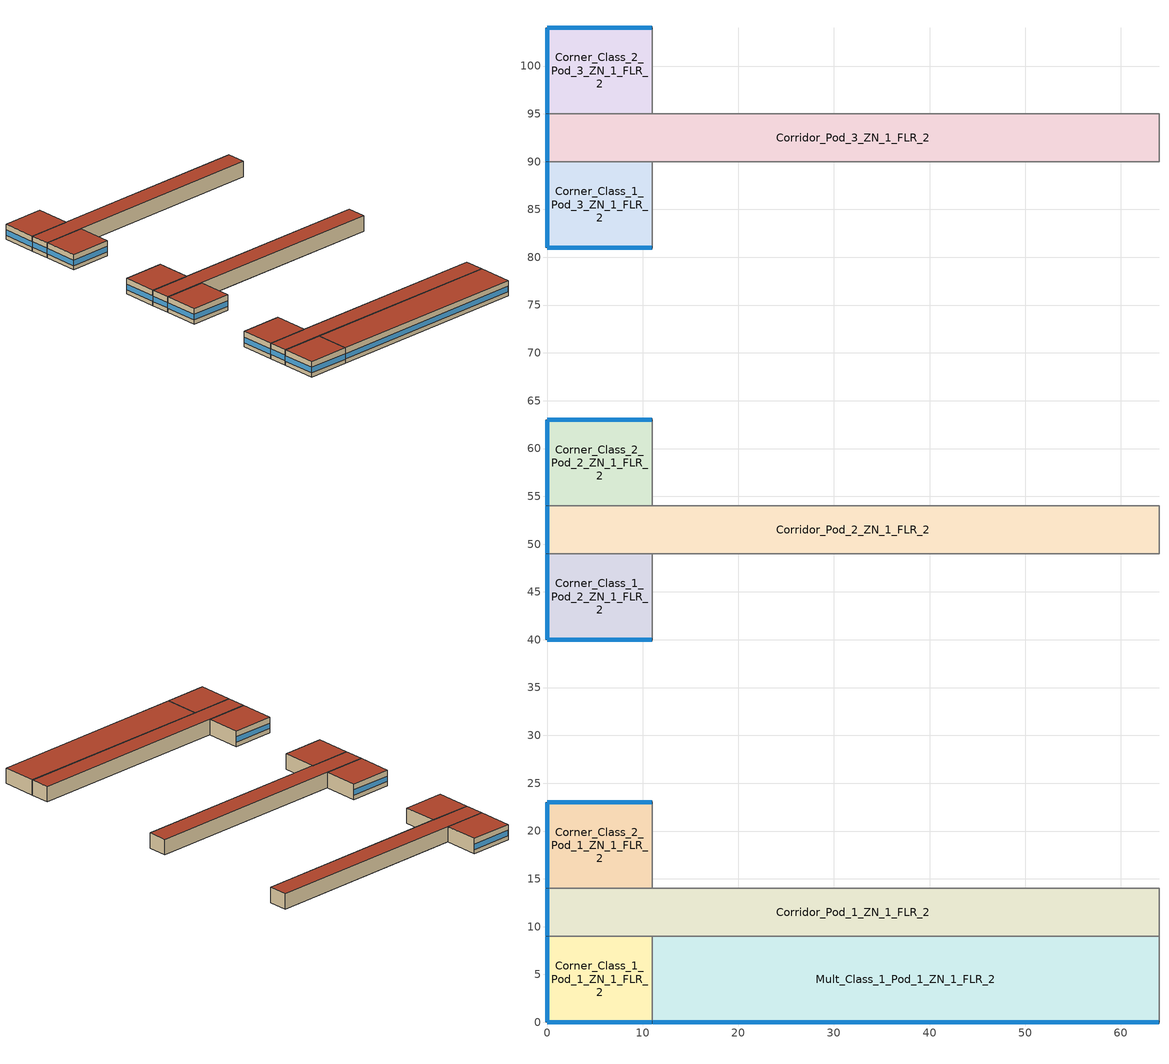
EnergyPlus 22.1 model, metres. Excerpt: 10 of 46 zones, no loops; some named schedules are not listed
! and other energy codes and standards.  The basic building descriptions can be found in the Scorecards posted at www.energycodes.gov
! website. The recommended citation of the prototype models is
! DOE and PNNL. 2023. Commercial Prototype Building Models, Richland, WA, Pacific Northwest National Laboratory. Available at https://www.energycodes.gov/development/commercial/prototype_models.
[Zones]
Corner_Class_1_Pod_1_ZN_1_FLR_2
 floor to Corner_Class_1_Pod_1_ZN_1_FLR_1 (int_slab_floor): 0,9 11,9 11,0 0,0 z4
 wall outside (nonres_ext_wall_top): 0,9 0,0 11,0 z4:8
 wall to Mult_Class_1_Pod_1_ZN_1_FLR_2 (int_wall): 11,0 11,9 z4:8
 wall to Corridor_Pod_1_ZN_1_FLR_2 (int_wall): 11,9 0,9 z4:8
 window (NonresWindow_U_0.369_SHGC_0.357): 0.05,0 10.95,0 z5.1:6.51; 0,8.95 0,0.05 z5.1:6.52
 roof outside (nonres_roof): 0,0 11,0 11,9 0,9 z8
Mult_Class_1_Pod_1_ZN_1_FLR_2
 floor to Mult_Class_1_Pod_1_ZN_1_FLR_1 (int_slab_floor): 11,9 64,9 64,0 11,0 z4
 wall outside (nonres_ext_wall_top): 11,0 64,0 z4:8
 wall to Lobby_ZN_1_FLR_2 (int_wall): 64,0 64,9 z4:8
 wall to Corridor_Pod_1_ZN_1_FLR_2 (int_wall): 64,9 11,9 z4:8
 window (NonresWindow_U_0.369_SHGC_0.357): 11.05,0 63.95,0 z5.1:6.5
 roof outside (nonres_roof): 11,0 64,0 64,9 11,9 z8
Corridor_Pod_1_ZN_1_FLR_2
 floor to Corridor_Pod_1_ZN_1_FLR_1 (int_slab_floor): 0,14 64,14 64,9 0,9 z4
 wall outside (nonres_ext_wall_top): 0,14 0,9 z4:8
 wall to Lobby_ZN_1_FLR_2 (int_wall): 64,9 64,14 z4:8
 wall to Mult_Class_2_Pod_1_ZN_1_FLR_2 (int_wall): 64,14 11,14 z4:8
 wall to Corner_Class_2_Pod_1_ZN_1_FLR_2 (int_wall): 11,14 0,14 z4:8
 window (NonresWindow_U_0.369_SHGC_0.357): 0,13.95 0,9.05 z5.1:6.53
 roof outside (nonres_roof): 0,9 64,9 64,14 0,14 z8
Corner_Class_2_Pod_1_ZN_1_FLR_2
 floor to Corner_Class_2_Pod_1_ZN_1_FLR_1 (int_slab_floor): 0,23 11,23 11,14 0,14 z4
 wall outside (nonres_ext_wall_top): 11,23 0,23 0,14 z4:8
 wall to Mult_Class_2_Pod_1_ZN_1_FLR_2 (int_wall): 11,14 11,23 z4:8
 window (NonresWindow_U_0.369_SHGC_0.357): 10.95,23 0.05,23 z5.1:6.51; 0,22.95 0,14.05 z5.1:6.52
 roof outside (nonres_roof): 0,14 11,14 11,23 0,23 z8
Corner_Class_1_Pod_2_ZN_1_FLR_2
 floor to Corner_Class_1_Pod_2_ZN_1_FLR_1 (int_slab_floor): 0,49 11,49 11,40 0,40 z4
 wall outside (nonres_ext_wall_top): 0,49 0,40 11,40 z4:8
 wall to Mult_Class_1_Pod_2_ZN_1_FLR_2 (int_wall): 11,40 11,49 z4:8
 wall to Corridor_Pod_2_ZN_1_FLR_2 (int_wall): 11,49 0,49 z4:8
 window (NonresWindow_U_0.369_SHGC_0.357): 0.05,40 10.95,40 z5.1:6.51; 0,48.95 0,40.05 z5.1:6.52
 roof outside (nonres_roof): 0,40 11,40 11,49 0,49 z8
Corridor_Pod_2_ZN_1_FLR_2
 floor to Corridor_Pod_2_ZN_1_FLR_1 (int_slab_floor): 0,54 64,54 64,49 0,49 z4
 wall outside (nonres_ext_wall_top): 0,54 0,49 z4:8
 wall to Mult_Class_1_Pod_2_ZN_1_FLR_2 (int_wall): 11,49 64,49 z4:8
 wall to Main_Corridor_ZN_1_FLR_2 (int_wall): 64,49 64,54 z4:8
 wall to Mult_Class_2_Pod_2_ZN_1_FLR_2 (int_wall): 64,54 11,54 z4:8
 wall to Corner_Class_2_Pod_2_ZN_1_FLR_2 (int_wall): 11,54 0,54 z4:8
 window (NonresWindow_U_0.369_SHGC_0.357): 0,53.95 0,49.05 z5.1:6.53
 roof outside (nonres_roof): 0,49 64,49 64,54 0,54 z8
Corner_Class_2_Pod_2_ZN_1_FLR_2
 floor to Corner_Class_2_Pod_2_ZN_1_FLR_1 (int_slab_floor): 0,63 11,63 11,54 0,54 z4
 wall outside (nonres_ext_wall_top): 11,63 0,63 0,54 z4:8
 wall to Mult_Class_2_Pod_2_ZN_1_FLR_2 (int_wall): 11,54 11,63 z4:8
 window (NonresWindow_U_0.369_SHGC_0.357): 10.95,63 0.05,63 z5.1:6.51; 0,62.95 0,54.05 z5.1:6.52
 roof outside (nonres_roof): 0,54 11,54 11,63 0,63 z8
Corner_Class_1_Pod_3_ZN_1_FLR_2
 floor to Corner_Class_1_Pod_3_ZN_1_FLR_1 (int_slab_floor): 0,90 11,90 11,81 0,81 z4
 wall outside (nonres_ext_wall_top): 0,90 0,81 11,81 z4:8
 wall to Mult_Class_1_Pod_3_ZN_1_FLR_2 (int_wall): 11,81 11,90 z4:8
 wall to Corridor_Pod_3_ZN_1_FLR_2 (int_wall): 11,90 0,90 z4:8
 window (NonresWindow_U_0.369_SHGC_0.357): 0.05,81 10.95,81 z5.1:6.51; 0,89.95 0,81.05 z5.1:6.52
 roof outside (nonres_roof): 0,81 11,81 11,90 0,90 z8
Corridor_Pod_3_ZN_1_FLR_2
 floor to Corridor_Pod_3_ZN_1_FLR_1 (int_slab_floor): 0,95 64,95 64,90 0,90 z4
 wall outside (nonres_ext_wall_top): 0,95 0,90 z4:8
 wall to Mult_Class_1_Pod_3_ZN_1_FLR_2 (int_wall): 11,90 64,90 z4:8
 wall to Bathrooms_ZN_1_FLR_2 (int_wall): 64,90 64,95 z4:8
 wall to Mult_Class_2_Pod_3_ZN_1_FLR_2 (int_wall): 64,95 11,95 z4:8
 wall to Corner_Class_2_Pod_3_ZN_1_FLR_2 (int_wall): 11,95 0,95 z4:8
 window (NonresWindow_U_0.369_SHGC_0.357): 0,94.95 0,90.05 z5.1:6.53
 roof outside (nonres_roof): 0,90 64,90 64,95 0,95 z8
Corner_Class_2_Pod_3_ZN_1_FLR_2
 floor to Corner_Class_2_Pod_3_ZN_1_FLR_1 (int_slab_floor): 0,104 11,104 11,95 0,95 z4
 wall outside (nonres_ext_wall_top): 11,104 0,104 0,95 z4:8
 wall to Mult_Class_2_Pod_3_ZN_1_FLR_2 (int_wall): 11,95 11,104 z4:8
 window (NonresWindow_U_0.369_SHGC_0.357): 10.95,104 0.05,104 z5.1:6.51; 0,103.95 0,95.05 z5.1:6.52
 roof outside (nonres_roof): 0,95 11,95 11,104 0,104 z8
[Building]
SchoolSecondary: North Axis {deg}=0; Terrain=City; Loads Convergence Tolerance Value {W}=0.04; Temperature Convergence Tolerance Value {deltaC}=0.2; Solar Distribution=FullInteriorAndExterior; Maximum Number of Warmup Days=25; Minimum Number of Warmup Days=6
[Site:Location]
Site:Location=Albuquerque.Intl.Sunport_NM_USA WMO=723650; Latitude {N+ S-}=35.04; Longitude {W- E+}=-106.62; Time Zone Relative to GMT {GMT+/-}=-7; Elevation {m}=1620
[SizingPeriod:DesignDay] Day of Month=21; Dry-Bulb Temperature Range Modifier Type=DefaultMultipliers; Humidity Condition Type=Wetbulb; Barometric Pressure {Pa}=83318; Rain {Yes/No}=No; Snow on ground {Yes/No}=No; Daylight Savings Time Indicator=No
Name | Month | Day Type | Maximum Dry-Bulb Temperature {C} | Daily Dry-Bulb Temperature Range {C} | Wetbulb at Maximum Dry-Bulb {C} | Wind Speed {m/s} design conditions vs. traditional 6.71 m/s (15 mph) | Wind Direction {Degrees; N=0, S=180} | Solar Model Indicator | Clearness {0.0 to 1.1} | Wind Speed {m/s} design conditions vs. traditional 3.35 m/s (7mph) | ASHRAE Clear Sky Optical Depth for Beam Irradiance (taub) | ASHRAE Clear Sky Optical Depth for Diffuse Irradiance (taud)
Albuquerque.Intl.Sunport_NM_USA Ann Htg 99.6% Condns DB | 12 | WinterDesignDay | -7.9 | 0 | -7.9 | 3.2 | 0 | ASHRAEClearSky | 0
Albuquerque.Intl.Sunport_NM_USA Ann Clg .4% Condns DB=>MWB | 7 | SummerDesignDay | 35.1 | 13.5 | 15.7 |  | 220 | ASHRAETau |  | 4.4 | 0.463 | 1.887
[Site:WaterMainsTemperature]
Calculation Method=CORRELATION; Annual average outdoor air temperature {C}=13.6333; Maximum difference in monthly average outdoor air temperatures {C}=23.5
[Site:GroundTemperature:FCfactorMethod]
January Ground Temperature {C}=13.7; February Ground Temperature {C}=7; March Ground Temperature {C}=2.1; April Ground Temperature {C}=2.6; May Ground Temperature {C}=4.3; June Ground Temperature {C}=8.8; July Ground Temperature {C}=13.9; August Ground Temperature {C}=17.8; September Ground Temperature {C}=23.2; October Ground Temperature {C}=25.6; November Ground Temperature {C}=24.1; December Ground Temperature {C}=20.5
[Material:NoMass]
CP02 CARPET PAD: VeryRough, 0.21648, 0.9, 0.7, 0.8
Nonres_Roof_Insulation: MediumSmooth, 5.30668, 0.9, 0.7, 0.7
Nonres_Exterior_Wall_Insulation_top: MediumSmooth, 1.20595, 0.9, 0.7, 0.7
[Construction]
InteriorFurnishings: Std Wood 6inch
int_wall: G01 13mm gypsum board, G01 13mm gypsum board
int_slab_floor: 100mm Normalweight concrete floor, CP02 CARPET PAD
nonres_roof: F13 Built-up roofing, Nonres_Roof_Insulation, F08 Metal surface
nonres_ext_wall_top: F07 25mm stucco, G01 16mm gypsum board, Nonres_Exterior_Wall_Insulation_top, G01 16mm gypsum board
NonresWindow_U_0.369_SHGC_0.357: Nonres Window Glazing Layer
[Material]
Name | Roughness | Thickness {m} | Conductivity {W/m-K} | Density {kg/m3} | Specific Heat {J/kg-K} | Thermal Absorptance | Solar Absorptance | Visible Absorptance | Absorptance:Thermal | Absorptance:Solar | Absorptance:Visible
Std Wood 6inch | MediumSmooth | 0.15 | 0.12 | 540 | 1210 | 0.9 | 0.7 | 0.7
F07 25mm stucco | Smooth | 0.0254 | 0.72 | 1856 | 840 | 0.9 | 0.7 | 0.7
F08 Metal surface | Smooth | 0.0008 | 45.28 | 7824 | 500
F13 Built-up roofing | Rough | 0.0095 | 0.16 | 1120 | 1460 |  |  |  | 0.9 | 0.77
G01 13mm gypsum board | Smooth | 0.0127 | 0.16 | 800 | 1090 |  |  |  | 0.9 | 0.7 | 0.5
G01 16mm gypsum board | MediumSmooth | 0.0159 | 0.16 | 800 | 1090
100mm Normalweight concrete floor | MediumRough | 0.1016 | 2.31 | 2322 | 832
[WindowMaterial:SimpleGlazingSystem]
Nonres Window Glazing Layer: U-Factor {W/m2-K}=2.09528; Solar Heat Gain Coefficient=0.357; Visible Transmittance=0.3927
[Zone] Type=1; Multiplier=1; Ceiling Height {m}=4; Floor Area {m2}=autocalculate; Part of Total Floor Area=Yes
Name | Volume {m3}
Corner_Class_1_Pod_1_ZN_1_FLR_2; Corner_Class_2_Pod_1_ZN_1_FLR_2; Corner_Class_1_Pod_2_ZN_1_FLR_2; Corner_Class_2_Pod_2_ZN_1_FLR_2; Corner_Class_1_Pod_3_ZN_1_FLR_2; Corner_Class_2_Pod_3_ZN_1_FLR_2 | 396
Mult_Class_1_Pod_1_ZN_1_FLR_2 | 1908
Corridor_Pod_1_ZN_1_FLR_2; Corridor_Pod_2_ZN_1_FLR_2; Corridor_Pod_3_ZN_1_FLR_2 | 1280
[InternalMass] Construction=InteriorFurnishings
Name | Zone or ZoneList | Surface Area {m2}
Corner_Class_1_Pod_1_ZN_1_FLR_2_InternalMass_1 | Corner_Class_1_Pod_1_ZN_1_FLR_2 | 198
Mult_Class_1_Pod_1_ZN_1_FLR_2_InternalMass_1 | Mult_Class_1_Pod_1_ZN_1_FLR_2 | 954
Corridor_Pod_1_ZN_1_FLR_2_InternalMass_1 | Corridor_Pod_1_ZN_1_FLR_2 | 640
Corner_Class_2_Pod_1_ZN_1_FLR_2_InternalMass_1 | Corner_Class_2_Pod_1_ZN_1_FLR_2 | 198
Corner_Class_1_Pod_2_ZN_1_FLR_2_InternalMass_1 | Corner_Class_1_Pod_2_ZN_1_FLR_2 | 198
Corridor_Pod_2_ZN_1_FLR_2_InternalMass_1 | Corridor_Pod_2_ZN_1_FLR_2 | 640
Corner_Class_2_Pod_2_ZN_1_FLR_2_InternalMass_1 | Corner_Class_2_Pod_2_ZN_1_FLR_2 | 198
Corner_Class_1_Pod_3_ZN_1_FLR_2_InternalMass_1 | Corner_Class_1_Pod_3_ZN_1_FLR_2 | 198
Corridor_Pod_3_ZN_1_FLR_2_InternalMass_1 | Corridor_Pod_3_ZN_1_FLR_2 | 640
Corner_Class_2_Pod_3_ZN_1_FLR_2_InternalMass_1 | Corner_Class_2_Pod_3_ZN_1_FLR_2 | 198
[People] Number of People Schedule=BLDG_OCC_SCH; Fraction Radiant=0.3; Sensible Heat Fraction=AUTOCALCULATE; Activity Level Schedule=ACTIVITY_SCH; Enable ASHRAE 55 Comfort Warnings=No; Mean Radiant Temperature Calculation Type=ZoneAveraged; Work Efficiency Schedule=WORK_EFF_SCH; Clothing Insulation Calculation Method=ClothingInsulationSchedule; Clothing Insulation Schedule=CLOTHING_SCH; Air Velocity Schedule=AIR_VELO_SCH; Thermal Comfort Model 1 Type=FANGER
Name | Zone or ZoneList or Space or SpaceList | Number of People Calculation Method | Floor Area per Person {m2/person} | Number of People
Corner_Class_1_Pod_1_ZN_1_FLR_2 | Corner_Class_1_Pod_1_ZN_1_FLR_2 | Area/Person | 2.654
Mult_Class_1_Pod_1_ZN_1_FLR_2 | Mult_Class_1_Pod_1_ZN_1_FLR_2 | Area/Person | 2.654
Corridor_Pod_1_ZN_1_FLR_2 | Corridor_Pod_1_ZN_1_FLR_2 | People |  | 17.224
Corner_Class_2_Pod_1_ZN_1_FLR_2 | Corner_Class_2_Pod_1_ZN_1_FLR_2 | Area/Person | 2.654
Corner_Class_1_Pod_2_ZN_1_FLR_2 | Corner_Class_1_Pod_2_ZN_1_FLR_2 | Area/Person | 2.654
Corridor_Pod_2_ZN_1_FLR_2 | Corridor_Pod_2_ZN_1_FLR_2 | People |  | 17.224
Corner_Class_2_Pod_2_ZN_1_FLR_2 | Corner_Class_2_Pod_2_ZN_1_FLR_2 | Area/Person | 2.654
Corner_Class_1_Pod_3_ZN_1_FLR_2 | Corner_Class_1_Pod_3_ZN_1_FLR_2 | Area/Person | 2.654
Corridor_Pod_3_ZN_1_FLR_2 | Corridor_Pod_3_ZN_1_FLR_2 | People |  | 17.224
Corner_Class_2_Pod_3_ZN_1_FLR_2 | Corner_Class_2_Pod_3_ZN_1_FLR_2 | Area/Person | 2.654
[Lights] Design Level Calculation Method=Watts/Area; Return Air Fraction=0; Fraction Radiant=0.37; Fraction Visible=0.2; Fraction Replaceable=1; Return Air Fraction Calculated from Plenum Temperature=No
Name | Zone or ZoneList or Space or SpaceList | Schedule | Watts per Zone Floor Area {W/m2}
Corner_Class_1_Pod_1_ZN_1_FLR_2_Lights | Corner_Class_1_Pod_1_ZN_1_FLR_2 | ltg_sch_classroom | 7.42257
Mult_Class_1_Pod_1_ZN_1_FLR_2_Lights | Mult_Class_1_Pod_1_ZN_1_FLR_2 | ltg_sch_classroom | 7.42257
Corridor_Pod_1_ZN_1_FLR_2_Lights | Corridor_Pod_1_ZN_1_FLR_2 | ltg_sch_corridor | 4.299174
Corner_Class_2_Pod_1_ZN_1_FLR_2_Lights | Corner_Class_2_Pod_1_ZN_1_FLR_2 | ltg_sch_classroom | 7.42257
Corner_Class_1_Pod_2_ZN_1_FLR_2_Lights | Corner_Class_1_Pod_2_ZN_1_FLR_2 | ltg_sch_classroom | 7.42257
Corridor_Pod_2_ZN_1_FLR_2_Lights | Corridor_Pod_2_ZN_1_FLR_2 | ltg_sch_corridor | 4.299174
Corner_Class_2_Pod_2_ZN_1_FLR_2_Lights | Corner_Class_2_Pod_2_ZN_1_FLR_2 | ltg_sch_classroom | 7.42257
Corner_Class_1_Pod_3_ZN_1_FLR_2_Lights | Corner_Class_1_Pod_3_ZN_1_FLR_2 | ltg_sch_classroom | 7.42257
Corridor_Pod_3_ZN_1_FLR_2_Lights | Corridor_Pod_3_ZN_1_FLR_2 | ltg_sch_corridor | 4.299174
Corner_Class_2_Pod_3_ZN_1_FLR_2_Lights | Corner_Class_2_Pod_3_ZN_1_FLR_2 | ltg_sch_classroom | 7.42257
[ElectricEquipment] Schedule=BLDG_EQUIP_SCH; Design Level Calculation Method=EquipmentLevel; Fraction Latent=0; Fraction Radiant=0.5; Fraction Lost=0
Name | Zone or ZoneList or Space or SpaceList | Design Level {W}
Corner_Class_1_Pod_1_ZN_1_FLR_2_PlugMisc_Equip | Corner_Class_1_Pod_1_ZN_1_FLR_2 | 990
Mult_Class_1_Pod_1_ZN_1_FLR_2_PlugMisc_Equip | Mult_Class_1_Pod_1_ZN_1_FLR_2 | 4770
Corridor_Pod_1_ZN_1_FLR_2_PlugMisc_Equip | Corridor_Pod_1_ZN_1_FLR_2 | 1280
Corner_Class_2_Pod_1_ZN_1_FLR_2_PlugMisc_Equip | Corner_Class_2_Pod_1_ZN_1_FLR_2 | 990
Corner_Class_1_Pod_2_ZN_1_FLR_2_PlugMisc_Equip | Corner_Class_1_Pod_2_ZN_1_FLR_2 | 990
Corridor_Pod_2_ZN_1_FLR_2_PlugMisc_Equip | Corridor_Pod_2_ZN_1_FLR_2 | 1280
Corner_Class_2_Pod_2_ZN_1_FLR_2_PlugMisc_Equip | Corner_Class_2_Pod_2_ZN_1_FLR_2 | 990
Corner_Class_1_Pod_3_ZN_1_FLR_2_PlugMisc_Equip | Corner_Class_1_Pod_3_ZN_1_FLR_2 | 990
Corridor_Pod_3_ZN_1_FLR_2_PlugMisc_Equip | Corridor_Pod_3_ZN_1_FLR_2 | 1280
Corner_Class_2_Pod_3_ZN_1_FLR_2_PlugMisc_Equip | Corner_Class_2_Pod_3_ZN_1_FLR_2 | 990
[Daylighting:Controls] Daylighting Method=SplitFlux; Availability Schedule=DaylightAvailSch; Lighting Control Type=Continuousoff; Minimum Input Power Fraction for Continuous or ContinuousOff Dimming Control=0.2; Minimum Light Output Fraction for Continuous or ContinuousOff Dimming Control=0.2; Number of Stepped Control Steps=3; Probability Lighting will be Reset When Needed in Manual Stepped Control=1; Maximum Allowable Discomfort Glare Index=22; Illuminance Setpoint at Reference Point 1 {lux}=377; Illuminance Setpoint at Reference Point 2 {lux}=377
Name | Zone or Space | Glare Calculation Daylighting Reference Point | Glare Calculation Azimuth Angle of View Direction Clockwise from Zone y-Axis {deg} | Daylighting Reference Point 1 | Fraction of Lights Controlled by Reference Point 1 | Daylighting Reference Point 2 | Fraction of Lights Controlled by Reference Point 2
Corner_Class_1_Pod_1_ZN_1_FLR_2_DaylCtrl | Corner_Class_1_Pod_1_ZN_1_FLR_2 | Corner_Class_1_Pod_1_ZN_1_FLR_2_DaylRefPt1 | 180 | Corner_Class_1_Pod_1_ZN_1_FLR_2_DaylRefPt1 | 0.56 | Corner_Class_1_Pod_1_ZN_1_FLR_2_DaylRefPt2 | 0.2
Mult_Class_1_Pod_1_ZN_1_FLR_2_DaylCtrl | Mult_Class_1_Pod_1_ZN_1_FLR_2 | Mult_Class_1_Pod_1_ZN_1_FLR_2_DaylRefPt1 | 180 | Mult_Class_1_Pod_1_ZN_1_FLR_2_DaylRefPt1 | 0.28 | Mult_Class_1_Pod_1_ZN_1_FLR_2_DaylRefPt2 | 0.28
Corner_Class_2_Pod_1_ZN_1_FLR_2_DaylCtrl | Corner_Class_2_Pod_1_ZN_1_FLR_2 | Corner_Class_2_Pod_1_ZN_1_FLR_2_DaylRefPt1 | 270 | Corner_Class_2_Pod_1_ZN_1_FLR_2_DaylRefPt1 | 0.56 | Corner_Class_2_Pod_1_ZN_1_FLR_2_DaylRefPt2 | 0.2
Corner_Class_1_Pod_2_ZN_1_FLR_2_DaylCtrl | Corner_Class_1_Pod_2_ZN_1_FLR_2 | Corner_Class_1_Pod_2_ZN_1_FLR_2_DaylRefPt1 | 180 | Corner_Class_1_Pod_2_ZN_1_FLR_2_DaylRefPt1 | 0.56 | Corner_Class_1_Pod_2_ZN_1_FLR_2_DaylRefPt2 | 0.2
Corner_Class_2_Pod_2_ZN_1_FLR_2_DaylCtrl | Corner_Class_2_Pod_2_ZN_1_FLR_2 | Corner_Class_2_Pod_2_ZN_1_FLR_2_DaylRefPt1 | 270 | Corner_Class_2_Pod_2_ZN_1_FLR_2_DaylRefPt1 | 0.56 | Corner_Class_2_Pod_2_ZN_1_FLR_2_DaylRefPt2 | 0.2
Corner_Class_1_Pod_3_ZN_1_FLR_2_DaylCtrl | Corner_Class_1_Pod_3_ZN_1_FLR_2 | Corner_Class_1_Pod_3_ZN_1_FLR_2_DaylRefPt1 | 180 | Corner_Class_1_Pod_3_ZN_1_FLR_2_DaylRefPt1 | 0.56 | Corner_Class_1_Pod_3_ZN_1_FLR_2_DaylRefPt2 | 0.2
Corner_Class_2_Pod_3_ZN_1_FLR_2_DaylCtrl | Corner_Class_2_Pod_3_ZN_1_FLR_2 | Corner_Class_2_Pod_3_ZN_1_FLR_2_DaylRefPt1 | 270 | Corner_Class_2_Pod_3_ZN_1_FLR_2_DaylRefPt1 | 0.56 | Corner_Class_2_Pod_3_ZN_1_FLR_2_DaylRefPt2 | 0.2
[ZoneInfiltration:DesignFlowRate] Schedule=INFIL_SCH_PNNL; Design Flow Rate Calculation Method=Flow/ExteriorWallArea; Flow per Exterior Surface Area {m3/s-m2}=0.000569572; Constant Term Coefficient=0; Temperature Term Coefficient=0; Velocity Term Coefficient=0.224; Velocity Squared Term Coefficient=0
Name | Zone or ZoneList
Corner_Class_1_Pod_1_ZN_1_FLR_2_Infiltration | Corner_Class_1_Pod_1_ZN_1_FLR_2
Mult_Class_1_Pod_1_ZN_1_FLR_2_Infiltration | Mult_Class_1_Pod_1_ZN_1_FLR_2
Corridor_Pod_1_ZN_1_FLR_2_Infiltration | Corridor_Pod_1_ZN_1_FLR_2
Corner_Class_2_Pod_1_ZN_1_FLR_2_Infiltration | Corner_Class_2_Pod_1_ZN_1_FLR_2
Corner_Class_1_Pod_2_ZN_1_FLR_2_Infiltration | Corner_Class_1_Pod_2_ZN_1_FLR_2
Corridor_Pod_2_ZN_1_FLR_2_Infiltration | Corridor_Pod_2_ZN_1_FLR_2
Corner_Class_2_Pod_2_ZN_1_FLR_2_Infiltration | Corner_Class_2_Pod_2_ZN_1_FLR_2
Corner_Class_1_Pod_3_ZN_1_FLR_2_Infiltration | Corner_Class_1_Pod_3_ZN_1_FLR_2
Corridor_Pod_3_ZN_1_FLR_2_Infiltration | Corridor_Pod_3_ZN_1_FLR_2
Corner_Class_2_Pod_3_ZN_1_FLR_2_Infiltration | Corner_Class_2_Pod_3_ZN_1_FLR_2
[Exterior:Lights] Control Option=AstronomicalClock
Name | Schedule | Design Level {W}
Exterior_Lights_a | Exterior_lighting_schedule_a | 453.7
Exterior_Lights_b | Exterior_lighting_schedule_b_2016 | 2195.85
Exterior_Lights_c | Exterior_lighting_schedule_c_2016 | 2015.29
[EnergyManagementSystem:ProgramCallingManager]
SET_cCL1_Pod_1_ZN_1_FLR_1_Light_EMS_Program_Prog_Manager: BeginTimestepBeforePredictor; SET_cCL1_Pod_1_ZN_1_FLR_1_Light_EMS_Program
SET_mCl1_Pod_1_ZN_1_FLR_1_Light_EMS_Program_Prog_Manager: BeginTimestepBeforePredictor; SET_mCl1_Pod_1_ZN_1_FLR_1_Light_EMS_Program
SET_cPOD1_ZN_1_FLR_1_Light_EMS_Program_Prog_Manager: BeginTimestepBeforePredictor; SET_cPOD1_ZN_1_FLR_1_Light_EMS_Program
SET_cCL2_Pod_1_ZN_1_FLR_1_Light_EMS_Program_Prog_Manager: BeginTimestepBeforePredictor; SET_cCL2_Pod_1_ZN_1_FLR_1_Light_EMS_Program
SET_mCl2_Pod_1_ZN_1_FLR_1_Light_EMS_Program_Prog_Manager: BeginTimestepBeforePredictor; SET_mCl2_Pod_1_ZN_1_FLR_1_Light_EMS_Program
SET_cCL1_Pod_2_ZN_1_FLR_1_Light_EMS_Program_Prog_Manager: BeginTimestepBeforePredictor; SET_cCL1_Pod_2_ZN_1_FLR_1_Light_EMS_Program
SET_mCl1_Pod_2_ZN_1_FLR_1_Light_EMS_Program_Prog_Manager: BeginTimestepBeforePredictor; SET_mCl1_Pod_2_ZN_1_FLR_1_Light_EMS_Program
SET_cPOD2_ZN_1_FLR_1_Light_EMS_Program_Prog_Manager: BeginTimestepBeforePredictor; SET_cPOD2_ZN_1_FLR_1_Light_EMS_Program
SET_cCL2_Pod_2_ZN_1_FLR_1_Light_EMS_Program_Prog_Manager: BeginTimestepBeforePredictor; SET_cCL2_Pod_2_ZN_1_FLR_1_Light_EMS_Program
SET_mCl2_Pod_2_ZN_1_FLR_1_Light_EMS_Program_Prog_Manager: BeginTimestepBeforePredictor; SET_mCl2_Pod_2_ZN_1_FLR_1_Light_EMS_Program
